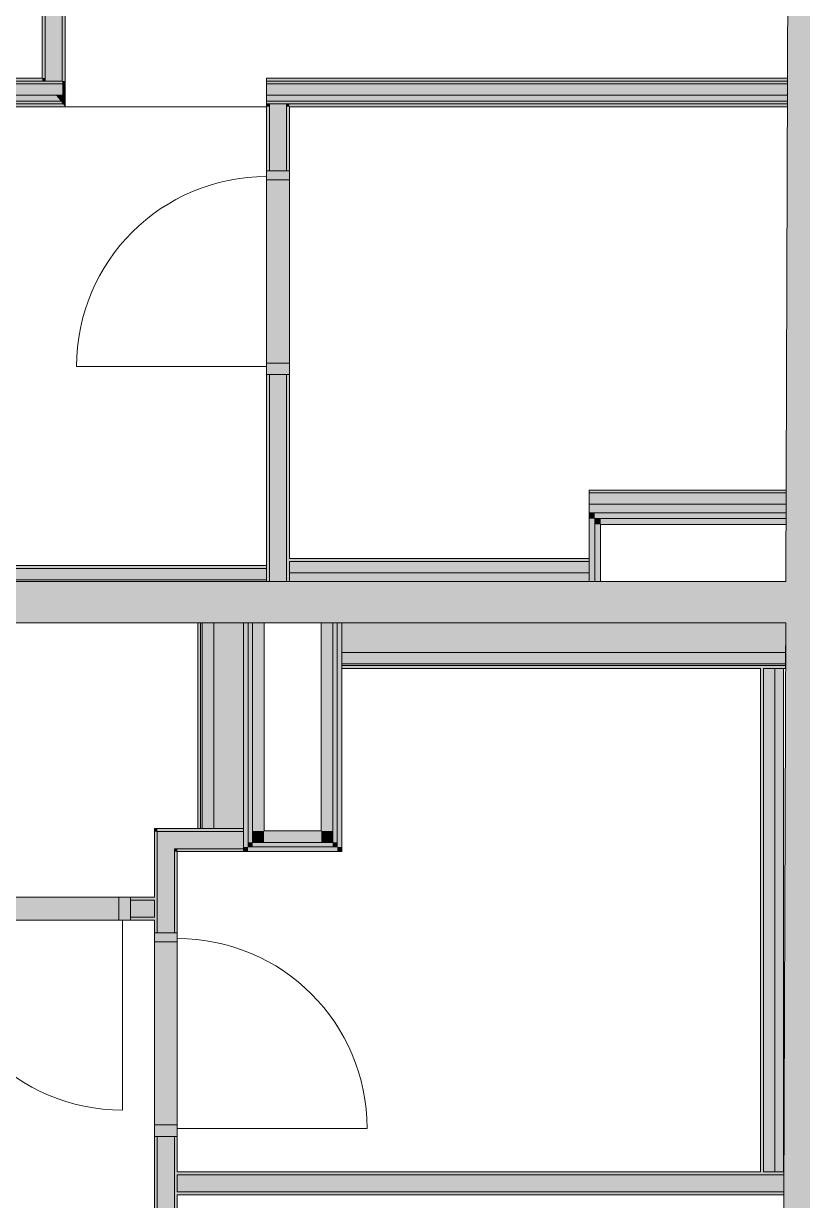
# Model space of a CAD drawing. Header units: metres. Extents: x -4 to 206, y -18 to 45.
# Drawn here: x 183.35 to 186.76, y 31.23 to 36.38 of the extents above; entities that cross this region are included whole.
import ezdxf

# ---------------------------------------------------------------- set-up
doc = ezdxf.new("R2010")
doc.units = ezdxf.units.M
doc.header["$MEASUREMENT"] = 0
for name, color, linetype in [('110 Wand Aussen', 7, 'Continuous'), ('120 Wand Innen tragend', 7, 'Continuous'), ('130 Wand Innen', 7, 'Continuous'), ('170 Schachtwände', 7, 'Continuous'), ('815 Raumbegrenzung', 7, 'Continuous')]:
    doc.layers.add(name, color=color, linetype=linetype)
doc.linetypes.add('Grenze Bundesland', pattern='A,0,[2,415_260415_PP_VA_1_6 3 St1.Shx,S=1.5873e-05,R=0,X=0,Y=0],-0.003,0', length=0.003)

# ---------------------------------------------------------------- blocks, each defined once
blk = doc.blocks.new('Wand_14_3', base_point=(187.0142, 39.9833))
at = {"layer": '110 Wand Aussen', "linetype": 'Continuous', "lineweight": 0, "true_color": 0x000000}
blk.add_hatch(color=18, dxfattribs=at).paths.add_polyline_path([(186.6553, 25.2933), (186.8353, 25.2933), (186.8832, 39.6733), (186.7032, 39.6733)])
at = {"layer": '110 Wand Aussen', "color": 7, "linetype": 'Continuous', "lineweight": 18, "flags": 128}
for points in [[(186.7032, 39.6733), (186.6841, 33.9383)], [(186.6835, 33.7583), (186.6553, 25.2933)]]:
    blk.add_lwpolyline(points, dxfattribs=at)
blk = doc.blocks.new('Wand_43_3', base_point=(183.9242, 31.2583))
at = {"layer": '130 Wand Innen', "linetype": 'Continuous', "lineweight": 0, "true_color": 0x000000}
for points in [[(186.6755, 31.3583), (184.0242, 31.3583), (184.0242, 31.3458), (186.6754, 31.3458)], [(184.0242, 31.2708), (186.6752, 31.2708), (186.6754, 31.3458), (184.0242, 31.3458)], [(184.0242, 31.2583), (186.6751, 31.2583), (186.6752, 31.2708), (184.0242, 31.2708)]]:
    blk.add_hatch(color=18, dxfattribs=at).paths.add_polyline_path(points)
at = {"layer": '130 Wand Innen', "color": 7, "linetype": 'Continuous', "lineweight": 18}
for p, q in [((186.6754, 31.3458), (184.0242, 31.3458)), ((184.0242, 31.2708), (186.6752, 31.2708))]:
    blk.add_line(p, q, dxfattribs=at)
at = {"layer": '130 Wand Innen', "color": 7, "linetype": 'Continuous', "lineweight": 18, "flags": 128}
for points in [[(186.5735, 31.3583), (184.0242, 31.3583)], [(184.0242, 31.3458), (184.0242, 31.2708)], [(186.6755, 31.3583), (186.586, 31.3583)], [(186.6751, 31.2583), (186.6755, 31.3583)], [(184.0242, 31.2583), (186.6751, 31.2583)]]:
    blk.add_lwpolyline(points, dxfattribs=at)
blk = doc.blocks.new('Metall Zargentür Typ3 27[4]_3', base_point=(168.0292, 39.9833))
at = {"layer": '130 Wand Innen', "linetype": 'Continuous', "lineweight": 0, "true_color": 0xffffff}
for points in [[(183.9242, 32.4033), (183.9242, 32.3633), (184.0242, 32.3633), (184.0242, 32.4033)], [(184.0242, 31.5133), (184.0242, 31.5633), (183.9242, 31.5633), (183.9242, 31.5133)]]:
    blk.add_hatch(color=7, dxfattribs=at).paths.add_polyline_path(points)
at = {"layer": '130 Wand Innen', "color": 7, "linetype": 'Continuous', "lineweight": 13}
for p, q in [((183.9242, 32.4033), (183.9242, 31.5133)), ((183.9242, 32.4033), (183.9242, 32.3633)), ((184.0242, 32.4033), (183.9242, 32.4033)), ((183.9242, 32.3633), (184.0242, 32.3633)), ((184.0242, 32.4033), (184.0242, 31.5133)), ((184.0242, 32.3633), (184.0242, 32.4033)), ((184.0242, 31.5633), (183.9242, 31.5633)), ((183.9242, 31.5633), (183.9242, 31.5133)), ((184.0242, 31.5133), (184.0242, 31.5633)), ((184.0242, 31.5483), (184.8542, 31.5483)), ((183.9242, 31.5133), (184.0242, 31.5133))]:
    blk.add_line(p, q, dxfattribs=at)
at = {"layer": '130 Wand Innen', "color": 7, "linetype": 'Continuous', "lineweight": 18}
for p, q in [((183.9242, 32.4033), (183.9367, 32.4033)), ((183.9242, 32.4033), (183.9367, 32.4033)), ((183.9367, 32.4033), (184.0117, 32.4033)), ((183.9367, 32.4033), (184.0117, 32.4033)), ((184.0117, 32.4033), (184.0242, 32.4033)), ((184.0117, 32.4033), (184.0242, 32.4033)), ((183.9242, 31.5133), (183.9367, 31.5133)), ((183.9242, 31.5133), (183.9367, 31.5133)), ((183.9367, 31.5133), (184.0117, 31.5133)), ((183.9367, 31.5133), (184.0117, 31.5133)), ((184.0117, 31.5133), (184.0242, 31.5133)), ((184.0117, 31.5133), (184.0242, 31.5133))]:
    blk.add_line(p, q, dxfattribs=at)
at = {"layer": '130 Wand Innen', "color": 7, "linetype": 'Continuous', "lineweight": 13}
blk.add_arc((184.0242, 31.5483), 0.83, 0, 90, dxfattribs=at)
blk = doc.blocks.new('Wand_44_3', base_point=(183.9242, 32.7583))
at = {"layer": '130 Wand Innen', "linetype": 'Continuous', "lineweight": 0, "true_color": 0x000000}
for points in [[(183.9242, 32.8583), (183.9367, 32.8458), (183.9367, 32.8583)], [(183.9367, 32.8458), (183.9242, 32.8583), (183.9242, 32.8458)], [(183.9242, 32.8458), (183.9242, 32.4033), (183.9367, 32.4033), (183.9367, 32.8458)], [(183.9367, 32.8458), (184.0117, 32.7708), (184.0117, 32.8458)], [(184.0117, 32.7708), (183.9367, 32.8458), (183.9367, 32.7708)], [(184.0117, 32.7708), (183.9367, 32.7708), (183.9367, 32.4033), (184.0117, 32.4033)], [(184.0117, 32.7708), (184.0242, 32.7583), (184.0242, 32.7708)], [(184.0242, 32.7583), (184.0117, 32.7708), (184.0117, 32.7583)], [(184.0242, 32.7583), (184.0117, 32.7583), (184.0117, 32.4033), (184.0242, 32.4033)], [(183.9367, 31.5133), (183.9242, 31.5133), (183.9242, 30.5576), (183.9367, 30.5576)], [(184.0117, 31.5133), (183.9367, 31.5133), (183.9367, 30.5576), (184.0117, 30.5576)], [(184.0242, 31.5133), (184.0117, 31.5133), (184.0117, 30.5576), (184.0242, 30.5576)]]:
    blk.add_hatch(color=18, dxfattribs=at).paths.add_polyline_path(points)
at = {"layer": '130 Wand Innen', "linetype": 'Continuous', "lineweight": 13, "true_color": 0xe8e2dc}
blk.add_hatch(color=254, dxfattribs=at).paths.add_polyline_path([(183.9242, 31.5133), (184.0242, 31.5133), (184.0242, 32.4033), (183.9242, 32.4033)])
at = {"layer": '130 Wand Innen', "color": 7, "linetype": 'Continuous', "lineweight": 18}
for p, q in [((184.0117, 32.8458), (183.9367, 32.8458)), ((183.9367, 32.8458), (183.9367, 32.7708)), ((183.9367, 32.7708), (183.9367, 32.4033)), ((184.0242, 32.7708), (184.0117, 32.7708)), ((184.0117, 32.4033), (184.0117, 32.7708)), ((183.9242, 32.4033), (183.9367, 32.4033)), ((183.9367, 32.4033), (184.0117, 32.4033)), ((184.0117, 32.4033), (184.0242, 32.4033)), ((183.9242, 31.5133), (183.9367, 31.5133)), ((183.9367, 31.5133), (183.9367, 30.5576)), ((183.9367, 31.5133), (184.0117, 31.5133)), ((184.0117, 30.5576), (184.0117, 31.5133)), ((184.0117, 31.5133), (184.0242, 31.5133))]:
    blk.add_line(p, q, dxfattribs=at)
at = {"layer": '130 Wand Innen', "color": 7, "linetype": 'Continuous', "lineweight": 18, "flags": 128}
for points in [[(183.9242, 32.8583), (183.9367, 32.8583)], [(183.9242, 32.8583), (183.9242, 32.5583)], [(184.0242, 32.4033), (184.0242, 32.7583)], [(183.9242, 32.5458), (183.9242, 32.4708)], [(183.9242, 32.4583), (183.9242, 32.4033)], [(183.9242, 31.5133), (183.9242, 30.5576)], [(184.0242, 31.3583), (184.0242, 31.5133)], [(184.0242, 31.2708), (184.0242, 31.3458)], [(184.0242, 30.5576), (184.0242, 31.2583)]]:
    blk.add_lwpolyline(points, dxfattribs=at)
at = {"layer": '130 Wand Innen', "color": 7, "linetype": 'Continuous', "lineweight": 13}
blk.add_blockref('Metall Zargentür Typ3 27[4]_3', (168.0292, 39.9833), dxfattribs=at)
blk = doc.blocks.new('Metall Zargentür Typ3 27[8]_3', base_point=(168.0292, 39.9833))
at = {"layer": '120 Wand Innen tragend', "linetype": 'Continuous', "lineweight": 0, "true_color": 0xffffff}
for points in [[(180.3617, 34.0083), (180.3617, 33.7583), (180.4117, 33.7583), (180.4117, 34.0083)], [(181.3517, 33.7583), (181.3517, 34.0083), (181.3117, 34.0083), (181.3117, 33.7583)]]:
    blk.add_hatch(color=7, dxfattribs=at).paths.add_polyline_path(points)
at = {"layer": '120 Wand Innen tragend', "color": 8, "linetype": 'Continuous', "lineweight": 0}
blk.add_line((180.3967, 34.0083), (180.3967, 34.9383), dxfattribs=at)
at = {"layer": '120 Wand Innen tragend', "color": 7, "linetype": 'Grenze Bundesland', "lineweight": 13, "ltscale": 200}
for p, q in [((181.3517, 34.0083), (180.3617, 34.0083)), ((181.3517, 33.7583), (180.3617, 33.7583))]:
    blk.add_line(p, q, dxfattribs=at)
at = {"layer": '120 Wand Innen tragend', "color": 7, "linetype": 'Continuous', "lineweight": 13}
for p, q in [((180.3617, 34.0083), (180.4117, 34.0083)), ((180.3617, 33.7583), (180.3617, 34.0083)), ((180.3617, 34.0083), (180.3617, 33.9958)), ((180.3617, 34.0083), (180.3617, 33.9958)), ((180.4117, 34.0083), (180.4117, 33.7583)), ((181.3117, 33.7583), (181.3117, 34.0083)), ((181.3117, 34.0083), (181.3517, 34.0083)), ((181.3517, 34.0083), (181.3517, 33.7583)), ((181.3517, 34.0083), (181.3517, 33.9958)), ((181.3517, 34.0083), (181.3517, 33.9958)), ((180.3617, 33.9958), (180.3617, 33.9458)), ((180.3617, 33.9958), (180.3617, 33.9458)), ((181.3517, 33.9958), (181.3517, 33.9458)), ((181.3517, 33.9958), (181.3517, 33.9458)), ((180.3617, 33.9458), (180.3617, 33.9383)), ((180.3617, 33.9458), (180.3617, 33.9383)), ((181.3517, 33.9458), (181.3517, 33.9383)), ((181.3517, 33.9458), (181.3517, 33.9383)), ((180.4117, 33.7583), (180.3617, 33.7583)), ((181.3517, 33.7583), (181.3117, 33.7583))]:
    blk.add_line(p, q, dxfattribs=at)
at = {"layer": '120 Wand Innen tragend', "color": 7, "linetype": 'Continuous', "lineweight": 18}
for p, q in [((180.3617, 33.9383), (180.3617, 33.7583)), ((180.3617, 33.9383), (180.3617, 33.7583)), ((181.3517, 33.9383), (181.3517, 33.7583)), ((181.3517, 33.9383), (181.3517, 33.7583))]:
    blk.add_line(p, q, dxfattribs=at)
at = {"layer": '120 Wand Innen tragend', "color": 8, "linetype": 'Continuous', "lineweight": 0}
blk.add_arc((180.3967, 34.0083), 0.93, 0, 90, dxfattribs=at)
blk = doc.blocks.new('Wand_51_3', base_point=(180.2867, 33.9383))
at = {"layer": '120 Wand Innen tragend', "linetype": 'Continuous', "lineweight": 0, "true_color": 0x000000}
for points in [[(180.2867, 34.0083), (180.2867, 33.9958), (180.3617, 33.9958), (180.3617, 34.0083)], [(181.3517, 33.9958), (184.4142, 33.9958), (184.4142, 34.0083), (181.3517, 34.0083)], [(180.2867, 33.9958), (180.2867, 33.9458), (180.2992, 33.9458), (180.2992, 33.9958)], [(180.2867, 33.9958), (180.2867, 33.9458), (180.3617, 33.9458), (180.3617, 33.9958)], [(184.4142, 33.9958), (181.3517, 33.9958), (181.3517, 33.9458), (184.4142, 33.9458)], [(180.2292, 33.9383), (180.2292, 33.7583), (180.2367, 33.7583), (180.2367, 33.9383)], [(180.2367, 33.9383), (180.2367, 33.7583), (180.2867, 33.7583), (180.2867, 33.9383)], [(180.2867, 33.9383), (180.2867, 33.7583), (180.2992, 33.7583), (180.2992, 33.9383)], [(180.2867, 33.9383), (180.2867, 33.7583), (180.3617, 33.7583), (180.3617, 33.9383)], [(184.4142, 33.9383), (181.3517, 33.9383), (181.3517, 33.7583), (184.4142, 33.7583)]]:
    blk.add_hatch(color=18, dxfattribs=at).paths.add_polyline_path(points)
at = {"layer": '120 Wand Innen tragend', "linetype": 'Continuous', "lineweight": 0, "true_color": 0xffffff}
for points in [[(180.2367, 33.9458), (180.2367, 33.9383), (180.2867, 33.9383), (180.2867, 33.9458)], [(180.2867, 33.9458), (180.2867, 33.9383), (180.2992, 33.9383), (180.2992, 33.9458)], [(180.2867, 33.9458), (180.2867, 33.9383), (180.3617, 33.9383), (180.3617, 33.9458)], [(184.4142, 33.9458), (181.3517, 33.9458), (181.3517, 33.9383), (184.4142, 33.9383)]]:
    blk.add_hatch(color=7, dxfattribs=at).paths.add_polyline_path(points)
at = {"layer": '120 Wand Innen tragend', "color": 7, "linetype": 'Continuous', "lineweight": 13}
for p, q in [((180.3617, 34.0083), (180.3617, 33.9958)), ((181.3517, 34.0083), (181.3517, 33.9958)), ((180.2992, 33.9958), (180.2867, 33.9958)), ((180.3617, 33.9958), (180.2867, 33.9958)), ((180.3617, 33.9958), (180.3617, 33.9458)), ((184.4142, 33.9958), (181.3517, 33.9958)), ((181.3517, 33.9958), (181.3517, 33.9458)), ((180.2867, 33.9458), (180.2367, 33.9458)), ((180.2992, 33.9458), (180.2867, 33.9458)), ((180.3617, 33.9458), (180.2867, 33.9458)), ((180.3617, 33.9458), (180.3617, 33.9383)), ((184.4142, 33.9458), (181.3517, 33.9458)), ((181.3517, 33.9458), (181.3517, 33.9383))]:
    blk.add_line(p, q, dxfattribs=at)
at = {"layer": '120 Wand Innen tragend', "color": 7, "linetype": 'Continuous', "lineweight": 18}
for p, q in [((180.2367, 33.9383), (180.2292, 33.9383)), ((180.2867, 33.9383), (180.2367, 33.9383)), ((180.2992, 33.9383), (180.2867, 33.9383)), ((180.3617, 33.9383), (180.2867, 33.9383)), ((180.3617, 33.9383), (180.3617, 33.7583)), ((184.4142, 33.9383), (181.3517, 33.9383)), ((181.3517, 33.9383), (181.3517, 33.7583)), ((180.2292, 33.7583), (180.2367, 33.7583)), ((180.2367, 33.7583), (180.2867, 33.7583)), ((180.2867, 33.7583), (180.2992, 33.7583))]:
    blk.add_line(p, q, dxfattribs=at)
at = {"layer": '120 Wand Innen tragend', "color": 7, "linetype": 'Continuous', "lineweight": 13, "flags": 128}
for points in [[(180.3617, 34.0083), (180.2867, 34.0083)], [(180.2867, 34.0083), (180.2867, 33.9958)], [(182.0142, 34.0083), (181.3517, 34.0083)], [(182.1267, 34.0083), (182.0267, 34.0083)], [(184.4142, 34.0083), (182.1392, 34.0083)], [(184.4142, 34.0083), (184.4142, 33.9958)], [(180.2867, 33.9958), (180.2867, 33.9458)], [(184.4142, 33.9958), (184.4142, 33.9458)], [(180.2867, 33.9458), (180.2867, 33.9383)], [(184.4142, 33.9458), (184.4142, 33.9383)]]:
    blk.add_lwpolyline(points, dxfattribs=at)
at = {"layer": '120 Wand Innen tragend', "color": 7, "linetype": 'Continuous', "lineweight": 18, "flags": 128}
for points in [[(180.2867, 33.9383), (180.2867, 33.7583)], [(180.2867, 33.7583), (180.3617, 33.7583)], [(181.3517, 33.7583), (181.4142, 33.7583)], [(181.5942, 33.7583), (184.4142, 33.7583)]]:
    blk.add_lwpolyline(points, dxfattribs=at)
at = {"layer": '120 Wand Innen tragend', "color": 7, "linetype": 'Continuous', "lineweight": 13}
blk.add_blockref('Metall Zargentür Typ3 27[8]_3', (168.0292, 39.9833), dxfattribs=at)
blk = doc.blocks.new('Wand_53_3', base_point=(184.4142, 33.9383))
at = {"layer": '120 Wand Innen tragend', "linetype": 'Continuous', "lineweight": 0, "true_color": 0x000000}
blk.add_hatch(color=18, dxfattribs=at).paths.add_polyline_path([(184.4142, 33.7583), (186.6835, 33.7583), (186.6841, 33.9383), (184.4142, 33.9383)])
at = {"layer": '120 Wand Innen tragend', "color": 7, "linetype": 'Continuous', "lineweight": 18, "flags": 128}
for points in [[(186.6841, 33.9383), (184.4142, 33.9383)], [(184.4142, 33.7583), (186.6835, 33.7583)]]:
    blk.add_lwpolyline(points, dxfattribs=at)
blk = doc.blocks.new('Wand_54_3', base_point=(184.5142, 34.0383))
at = {"layer": '130 Wand Innen', "linetype": 'Continuous', "lineweight": 0, "true_color": 0x000000}
for points in [[(185.8242, 34.0383), (184.5142, 34.0383), (184.5142, 34.0258), (185.8242, 34.0258)], [(185.8242, 34.0258), (184.5142, 34.0258), (184.5142, 33.9758), (185.8242, 33.9758)]]:
    blk.add_hatch(color=18, dxfattribs=at).paths.add_polyline_path(points)
at = {"layer": '130 Wand Innen', "linetype": 'Continuous', "lineweight": 0, "true_color": 0xffffff}
blk.add_hatch(color=7, dxfattribs=at).paths.add_polyline_path([(184.5142, 33.9383), (185.8242, 33.9383), (185.8242, 33.9758), (184.5142, 33.9758)])
at = {"layer": '130 Wand Innen', "color": 7, "linetype": 'Continuous', "lineweight": 18}
for p, q in [((185.8242, 34.0258), (184.5142, 34.0258)), ((184.5142, 33.9758), (185.8242, 33.9758))]:
    blk.add_line(p, q, dxfattribs=at)
at = {"layer": '130 Wand Innen', "color": 7, "linetype": 'Continuous', "lineweight": 18, "flags": 128}
for points in [[(185.8242, 34.0383), (184.5142, 34.0383)], [(184.5142, 34.0258), (184.5142, 33.9383)], [(185.8242, 33.9383), (185.8242, 34.0383)], [(184.5142, 33.9383), (185.8242, 33.9383)]]:
    blk.add_lwpolyline(points, dxfattribs=at)
blk = doc.blocks.new('Wand_67_3', base_point=(184.1135, 32.8583))
at = {"layer": '130 Wand Innen', "linetype": 'Continuous', "lineweight": 0, "true_color": 0x000000}
for points in [[(184.1135, 33.7583), (184.1135, 32.8583), (184.126, 32.8583), (184.126, 33.7583)], [(184.1335, 33.7583), (184.1335, 32.8583), (184.1835, 32.8583), (184.1835, 33.7583)]]:
    blk.add_hatch(color=18, dxfattribs=at).paths.add_polyline_path(points)
at = {"layer": '130 Wand Innen', "linetype": 'Continuous', "lineweight": 0, "true_color": 0xffffff}
for points in [[(184.126, 33.7583), (184.126, 32.8583), (184.1335, 32.8583), (184.1335, 33.7583)], [(184.1835, 33.7583), (184.1835, 32.8583), (184.3135, 32.8583), (184.3135, 33.7583)]]:
    blk.add_hatch(color=7, dxfattribs=at).paths.add_polyline_path(points)
at = {"layer": '130 Wand Innen', "color": 7, "linetype": 'Continuous', "lineweight": 18}
for p, q in [((184.126, 33.7583), (184.126, 32.8583)), ((184.1335, 33.7583), (184.1335, 32.8583)), ((184.1835, 33.7583), (184.1835, 32.8583))]:
    blk.add_line(p, q, dxfattribs=at)
at = {"layer": '130 Wand Innen', "color": 7, "linetype": 'Continuous', "lineweight": 18, "flags": 128}
for points in [[(184.3135, 33.7583), (184.1135, 33.7583)], [(184.1135, 33.7583), (184.1135, 32.8583)], [(184.3135, 32.8583), (184.3135, 33.7583)], [(184.1135, 32.8583), (184.3135, 32.8583)]]:
    blk.add_lwpolyline(points, dxfattribs=at)
blk = doc.blocks.new('Wand_68_3', base_point=(183.9242, 32.7583))
at = {"layer": '130 Wand Innen', "linetype": 'Continuous', "lineweight": 0, "true_color": 0x000000}
for points in [[(183.9367, 32.8458), (184.3135, 32.8458), (184.3135, 32.8583), (183.9367, 32.8583)], [(184.0117, 32.7708), (184.3135, 32.7708), (184.3135, 32.8458), (184.0117, 32.8458)], [(184.0242, 32.7583), (184.3135, 32.7583), (184.3135, 32.7708), (184.0242, 32.7708)]]:
    blk.add_hatch(color=18, dxfattribs=at).paths.add_polyline_path(points)
at = {"layer": '130 Wand Innen', "color": 7, "linetype": 'Continuous', "lineweight": 18}
for p, q in [((184.0117, 32.8458), (183.9367, 32.8458)), ((184.3135, 32.8458), (184.0117, 32.8458)), ((184.0242, 32.7708), (184.0117, 32.7708)), ((184.0242, 32.7708), (184.3135, 32.7708))]:
    blk.add_line(p, q, dxfattribs=at)
at = {"layer": '130 Wand Innen', "color": 7, "linetype": 'Continuous', "lineweight": 18, "flags": 128}
for points in [[(184.3135, 32.8583), (183.9367, 32.8583)], [(184.3135, 32.8458), (184.3135, 32.8583)], [(184.3135, 32.7708), (184.3135, 32.8458)], [(184.3135, 32.7583), (184.3135, 32.7708)], [(184.0242, 32.7583), (184.3135, 32.7583)]]:
    blk.add_lwpolyline(points, dxfattribs=at)
blk = doc.blocks.new('Metall Zargentür Typ3 27[17]_3', base_point=(168.0292, 39.9833))
at = {"layer": '130 Wand Innen', "linetype": 'Continuous', "lineweight": 0, "true_color": 0xffffff}
for points in [[(182.9292, 32.5583), (182.9292, 32.4583), (182.9692, 32.4583), (182.9692, 32.5583)], [(183.8192, 32.4583), (183.8192, 32.5583), (183.7692, 32.5583), (183.7692, 32.4583)]]:
    blk.add_hatch(color=7, dxfattribs=at).paths.add_polyline_path(points)
at = {"layer": '130 Wand Innen', "color": 7, "linetype": 'Continuous', "lineweight": 13}
for p, q in [((182.9292, 32.5583), (183.8192, 32.5583)), ((182.9292, 32.5583), (182.9692, 32.5583)), ((182.9292, 32.4583), (182.9292, 32.5583)), ((182.9692, 32.5583), (182.9692, 32.4583)), ((183.7692, 32.4583), (183.7692, 32.5583)), ((183.7692, 32.5583), (183.8192, 32.5583)), ((183.8192, 32.5583), (183.8192, 32.4583)), ((182.9292, 32.4583), (183.8192, 32.4583)), ((182.9692, 32.4583), (182.9292, 32.4583)), ((183.8192, 32.4583), (183.7692, 32.4583)), ((183.7842, 32.4583), (183.7842, 31.6283))]:
    blk.add_line(p, q, dxfattribs=at)
at = {"layer": '130 Wand Innen', "color": 7, "linetype": 'Continuous', "lineweight": 18}
for p, q in [((182.9292, 32.5458), (182.9292, 32.5583)), ((182.9292, 32.5458), (182.9292, 32.5583)), ((182.9292, 32.4708), (182.9292, 32.5458)), ((182.9292, 32.4708), (182.9292, 32.5458)), ((183.8192, 32.5458), (183.8192, 32.5583)), ((183.8192, 32.5458), (183.8192, 32.5583)), ((183.8192, 32.4708), (183.8192, 32.5458)), ((183.8192, 32.4708), (183.8192, 32.5458)), ((182.9292, 32.4583), (182.9292, 32.4708)), ((182.9292, 32.4583), (182.9292, 32.4708)), ((183.8192, 32.4583), (183.8192, 32.4708)), ((183.8192, 32.4583), (183.8192, 32.4708))]:
    blk.add_line(p, q, dxfattribs=at)
at = {"layer": '130 Wand Innen', "color": 7, "linetype": 'Continuous', "lineweight": 13}
blk.add_arc((183.7842, 32.4583), 0.83, 180, 270, dxfattribs=at)
blk = doc.blocks.new('Wand_70_3', base_point=(182.7142, 32.4583))
at = {"layer": '130 Wand Innen', "linetype": 'Continuous', "lineweight": 0, "true_color": 0x000000}
for points in [[(182.7017, 32.4708), (182.9292, 32.4708), (182.9292, 32.5458), (182.7017, 32.5458)], [(182.7142, 32.5583), (182.7142, 32.5458), (182.9292, 32.5458), (182.9292, 32.5583)], [(183.8192, 32.5583), (183.8192, 32.5458), (183.9242, 32.5458), (183.9242, 32.5583)], [(183.8192, 32.4708), (183.9242, 32.4708), (183.9242, 32.5458), (183.8192, 32.5458)], [(182.6017, 32.4708), (182.6017, 32.4683), (182.6048, 32.4708)], [(182.6017, 32.4683), (182.6017, 32.4583), (182.9292, 32.4583), (182.9292, 32.4708), (182.6048, 32.4708)], [(183.9242, 32.4708), (183.8192, 32.4708), (183.8192, 32.4583), (183.9242, 32.4583)]]:
    blk.add_hatch(color=18, dxfattribs=at).paths.add_polyline_path(points)
at = {"layer": '130 Wand Innen', "linetype": 'Continuous', "lineweight": 13, "true_color": 0xe8e2dc}
blk.add_hatch(color=254, dxfattribs=at).paths.add_polyline_path([(183.8192, 32.4583), (183.8192, 32.5583), (182.9292, 32.5583), (182.9292, 32.4583)])
at = {"layer": '130 Wand Innen', "color": 7, "linetype": 'Continuous', "lineweight": 18}
for p, q in [((182.7017, 32.5458), (182.7142, 32.5458)), ((182.9292, 32.5458), (182.7142, 32.5458)), ((182.9292, 32.5458), (182.9292, 32.5583)), ((182.9292, 32.4708), (182.9292, 32.5458)), ((183.8192, 32.5458), (183.8192, 32.5583)), ((183.9242, 32.5458), (183.8192, 32.5458)), ((183.8192, 32.4708), (183.8192, 32.5458)), ((182.6048, 32.4708), (182.6017, 32.4708)), ((182.6048, 32.4708), (182.7017, 32.4708)), ((182.7017, 32.4708), (182.9292, 32.4708)), ((182.9292, 32.4583), (182.9292, 32.4708)), ((183.8192, 32.4708), (183.9242, 32.4708)), ((183.8192, 32.4583), (183.8192, 32.4708))]:
    blk.add_line(p, q, dxfattribs=at)
at = {"layer": '130 Wand Innen', "color": 7, "linetype": 'Continuous', "lineweight": 18, "flags": 128}
for points in [[(182.9292, 32.5583), (182.7142, 32.5583)], [(183.9242, 32.5583), (183.8192, 32.5583)], [(183.9242, 32.4708), (183.9242, 32.5458)], [(182.6017, 32.4583), (182.9292, 32.4583)], [(183.8192, 32.4583), (183.9242, 32.4583)]]:
    blk.add_lwpolyline(points, dxfattribs=at)
at = {"layer": '130 Wand Innen', "color": 7, "linetype": 'Continuous', "lineweight": 13}
blk.add_blockref('Metall Zargentür Typ3 27[17]_3', (168.0292, 39.9833), dxfattribs=at)
blk = doc.blocks.new('Wand_71_3', base_point=(186.5735, 33.5583))
at = {"layer": '130 Wand Innen', "linetype": 'Continuous', "lineweight": 0, "true_color": 0x000000}
for points in [[(186.5735, 33.5583), (186.5735, 31.3583), (186.586, 31.3583), (186.586, 33.5583)], [(186.586, 33.5583), (186.586, 31.3583), (186.636, 31.3583), (186.636, 33.5583)]]:
    blk.add_hatch(color=18, dxfattribs=at).paths.add_polyline_path(points)
at = {"layer": '130 Wand Innen', "linetype": 'Continuous', "lineweight": 0, "true_color": 0xffffff}
blk.add_hatch(color=7, dxfattribs=at).paths.add_polyline_path([(186.6735, 31.3583), (186.6735, 33.5583), (186.636, 33.5583), (186.636, 31.3583)])
at = {"layer": '130 Wand Innen', "color": 7, "linetype": 'Continuous', "lineweight": 18}
for p, q in [((186.586, 33.5583), (186.586, 31.3583)), ((186.636, 31.3583), (186.636, 33.5583))]:
    blk.add_line(p, q, dxfattribs=at)
at = {"layer": '130 Wand Innen', "color": 7, "linetype": 'Continuous', "lineweight": 18, "flags": 128}
for points in [[(186.5735, 33.5583), (186.5735, 31.3583)], [(186.6735, 33.5583), (186.586, 33.5583)], [(186.6735, 31.3583), (186.6735, 33.5583)], [(186.586, 31.3583), (186.6735, 31.3583)]]:
    blk.add_lwpolyline(points, dxfattribs=at)
blk = doc.blocks.new('Metall Zargentür Typ3 27[18]_3', base_point=(168.0292, 39.9833))
at = {"layer": '130 Wand Innen', "linetype": 'Continuous', "lineweight": 0, "true_color": 0xffffff}
for points in [[(184.5142, 35.7333), (184.4142, 35.7333), (184.4142, 35.6933), (184.5142, 35.6933)], [(184.4142, 34.8433), (184.5142, 34.8433), (184.5142, 34.8933), (184.4142, 34.8933)]]:
    blk.add_hatch(color=7, dxfattribs=at).paths.add_polyline_path(points)
at = {"layer": '130 Wand Innen', "color": 7, "linetype": 'Continuous', "lineweight": 13}
for p, q in [((184.4142, 35.7333), (184.4142, 34.8433)), ((184.4142, 35.6933), (184.4142, 35.7333)), ((184.4142, 35.7333), (184.5142, 35.7333)), ((184.5142, 35.7333), (184.5142, 34.8433)), ((184.5142, 35.7333), (184.5142, 35.6933)), ((184.5142, 35.6933), (184.4142, 35.6933)), ((184.4142, 34.8433), (184.4142, 34.8933)), ((184.4142, 34.8933), (184.5142, 34.8933)), ((184.5142, 34.8933), (184.5142, 34.8433)), ((184.5142, 34.8433), (184.4142, 34.8433))]:
    blk.add_line(p, q, dxfattribs=at)
at = {"layer": '130 Wand Innen', "color": 7, "linetype": 'Continuous', "lineweight": 18}
for p, q in [((184.4267, 35.7333), (184.4142, 35.7333)), ((184.4267, 35.7333), (184.4142, 35.7333)), ((184.5017, 35.7333), (184.4267, 35.7333)), ((184.5017, 35.7333), (184.4267, 35.7333)), ((184.5142, 35.7333), (184.5017, 35.7333)), ((184.5142, 35.7333), (184.5017, 35.7333)), ((184.4267, 34.8433), (184.4142, 34.8433)), ((184.4267, 34.8433), (184.4142, 34.8433)), ((184.5017, 34.8433), (184.4267, 34.8433)), ((184.5017, 34.8433), (184.4267, 34.8433)), ((184.5142, 34.8433), (184.5017, 34.8433)), ((184.5142, 34.8433), (184.5017, 34.8433))]:
    blk.add_line(p, q, dxfattribs=at)
at = {"layer": '130 Wand Innen', "color": 8, "linetype": 'Continuous', "lineweight": 0}
blk.add_line((184.4142, 34.8783), (183.5842, 34.8783), dxfattribs=at)
blk.add_arc((184.4142, 34.8783), 0.83, 90, 180, dxfattribs=at)
blk = doc.blocks.new('Wand_73_3', base_point=(184.5142, 36.1383))
at = {"layer": '130 Wand Innen', "linetype": 'Continuous', "lineweight": 0, "true_color": 0x000000}
for points in [[(184.4142, 36.0133), (184.4267, 36.0133), (184.4267, 36.0258), (184.4142, 36.0258)], [(184.4142, 36.0133), (184.4142, 35.7333), (184.4267, 35.7333), (184.4267, 36.0133)], [(184.4267, 36.0133), (184.5017, 36.0133), (184.5017, 36.0258), (184.4267, 36.0258)], [(184.4267, 36.0133), (184.4267, 35.7333), (184.5017, 35.7333), (184.5017, 36.0133)], [(184.5017, 36.0133), (184.5142, 36.0133), (184.5142, 36.0258), (184.5017, 36.0258)], [(184.5017, 36.0133), (184.5017, 35.7333), (184.5142, 35.7333), (184.5142, 36.0133)], [(184.4142, 33.9383), (184.4267, 33.9383), (184.4267, 34.8433), (184.4142, 34.8433)], [(184.5017, 34.8433), (184.4267, 34.8433), (184.4267, 33.9383), (184.5017, 33.9383)], [(184.5017, 34.8433), (184.5017, 33.9383), (184.5142, 33.9383), (184.5142, 34.8433)]]:
    blk.add_hatch(color=18, dxfattribs=at).paths.add_polyline_path(points)
at = {"layer": '130 Wand Innen', "linetype": 'Continuous', "lineweight": 13, "true_color": 0xf9f8f6}
blk.add_hatch(color=7, dxfattribs=at).paths.add_polyline_path([(184.5142, 34.8433), (184.5142, 35.7333), (184.4142, 35.7333), (184.4142, 34.8433)])
at = {"layer": '130 Wand Innen', "color": 7, "linetype": 'Continuous', "lineweight": 18}
for p, q in [((184.4267, 36.0258), (184.4142, 36.0258)), ((184.5017, 36.0258), (184.4267, 36.0258)), ((184.4267, 36.0133), (184.4267, 36.0258)), ((184.4267, 36.0133), (184.4267, 35.7333)), ((184.5017, 36.0133), (184.5017, 36.0258)), ((184.5017, 35.7333), (184.5017, 36.0133)), ((184.4267, 35.7333), (184.4142, 35.7333)), ((184.5017, 35.7333), (184.4267, 35.7333)), ((184.5142, 35.7333), (184.5017, 35.7333)), ((184.4267, 34.8433), (184.4142, 34.8433)), ((184.4267, 34.8433), (184.4267, 33.9383)), ((184.5017, 34.8433), (184.4267, 34.8433)), ((184.5017, 33.9383), (184.5017, 34.8433)), ((184.5142, 34.8433), (184.5017, 34.8433))]:
    blk.add_line(p, q, dxfattribs=at)
at = {"layer": '130 Wand Innen', "color": 7, "linetype": 'Continuous', "lineweight": 18, "flags": 128}
for points in [[(184.4142, 36.0133), (184.4142, 35.7333)], [(184.5142, 35.7333), (184.5142, 36.0133)], [(184.4142, 34.8433), (184.4142, 33.9383)], [(184.5142, 34.0383), (184.5142, 34.8433)], [(184.5142, 33.9383), (184.5142, 34.0258)], [(184.4267, 33.9383), (184.4142, 33.9383)], [(184.5017, 33.9383), (184.4267, 33.9383)], [(184.5142, 33.9383), (184.5017, 33.9383)]]:
    blk.add_lwpolyline(points, dxfattribs=at)
at = {"layer": '130 Wand Innen', "color": 7, "linetype": 'Continuous', "lineweight": 13}
blk.add_blockref('Metall Zargentür Typ3 27[18]_3', (168.0292, 39.9833), dxfattribs=at)
blk = doc.blocks.new('Metall Zargentür Typ3 27[19]_3', base_point=(168.0292, 39.9833))
at = {"layer": '130 Wand Innen', "linetype": 'Continuous', "lineweight": 0, "true_color": 0xffffff}
for points in [[(183.5342, 39.2033), (183.4342, 39.2033), (183.4342, 39.1533), (183.5342, 39.1533)], [(183.4342, 38.3133), (183.5342, 38.3133), (183.5342, 38.3533), (183.4342, 38.3533)]]:
    blk.add_hatch(color=7, dxfattribs=at).paths.add_polyline_path(points)
at = {"layer": '130 Wand Innen', "color": 7, "linetype": 'Continuous', "lineweight": 13}
for p, q in [((183.4342, 38.3133), (183.4342, 39.2033)), ((183.4342, 39.1533), (183.4342, 39.2033)), ((183.4342, 39.2033), (183.5342, 39.2033)), ((183.5342, 38.3133), (183.5342, 39.2033)), ((183.5342, 39.2033), (183.5342, 39.1533)), ((183.5342, 39.1533), (183.4342, 39.1533)), ((183.5342, 39.1683), (184.3642, 39.1683)), ((183.4342, 38.3133), (183.4342, 38.3533)), ((183.4342, 38.3533), (183.5342, 38.3533)), ((183.5342, 38.3533), (183.5342, 38.3133)), ((183.5342, 38.3133), (183.4342, 38.3133))]:
    blk.add_line(p, q, dxfattribs=at)
at = {"layer": '130 Wand Innen', "color": 7, "linetype": 'Continuous', "lineweight": 18}
for p, q in [((183.4467, 39.2033), (183.4342, 39.2033)), ((183.4467, 39.2033), (183.4342, 39.2033)), ((183.5217, 39.2033), (183.4467, 39.2033)), ((183.5217, 39.2033), (183.4467, 39.2033)), ((183.5342, 39.2033), (183.5217, 39.2033)), ((183.5342, 39.2033), (183.5217, 39.2033)), ((183.4467, 38.3133), (183.4342, 38.3133)), ((183.4467, 38.3133), (183.4342, 38.3133)), ((183.5217, 38.3133), (183.4467, 38.3133)), ((183.5217, 38.3133), (183.4467, 38.3133)), ((183.5342, 38.3133), (183.5217, 38.3133)), ((183.5342, 38.3133), (183.5217, 38.3133))]:
    blk.add_line(p, q, dxfattribs=at)
at = {"layer": '130 Wand Innen', "color": 7, "linetype": 'Continuous', "lineweight": 13}
blk.add_arc((183.5342, 39.1683), 0.83, 270, 0, dxfattribs=at)
blk = doc.blocks.new('Wand_74_3', base_point=(183.5342, 39.2733))
at = {"layer": '130 Wand Innen', "linetype": 'Continuous', "lineweight": 0, "true_color": 0x000000}
for points in [[(183.4467, 39.2733), (183.4342, 39.2733), (183.4342, 39.2033), (183.4467, 39.2033)], [(183.4467, 39.2733), (183.4467, 39.2033), (183.5217, 39.2033), (183.5217, 39.2733)], [(183.5217, 39.2733), (183.5217, 39.2033), (183.5342, 39.2033), (183.5342, 39.2733)], [(183.4342, 36.1383), (183.4467, 36.1383), (183.4467, 38.3133), (183.4342, 38.3133)], [(183.5217, 38.3133), (183.4467, 38.3133), (183.4467, 36.1258), (183.5217, 36.1258)], [(183.5342, 38.3133), (183.5217, 38.3133), (183.5217, 36.1258), (183.5342, 36.1258)], [(183.4442, 36.1258), (183.4342, 36.1383), (183.4342, 36.1258)], [(183.4342, 36.1383), (183.4442, 36.1258), (183.4467, 36.1258), (183.4467, 36.1383)], [(183.5217, 36.1258), (183.5217, 36.1133), (183.5342, 36.1133), (183.5342, 36.1258)]]:
    blk.add_hatch(color=18, dxfattribs=at).paths.add_polyline_path(points)
at = {"layer": '130 Wand Innen', "linetype": 'Continuous', "lineweight": 13, "true_color": 0xf9f8f6}
blk.add_hatch(color=7, dxfattribs=at).paths.add_polyline_path([(183.5342, 39.2033), (183.4342, 39.2033), (183.4342, 38.3133), (183.5342, 38.3133)])
at = {"layer": '130 Wand Innen', "color": 7, "linetype": 'Continuous', "lineweight": 18}
for p, q in [((183.4467, 39.2733), (183.4467, 39.2033)), ((183.5217, 39.2033), (183.5217, 39.2733)), ((183.4467, 39.2033), (183.4342, 39.2033)), ((183.5217, 39.2033), (183.4467, 39.2033)), ((183.5342, 39.2033), (183.5217, 39.2033)), ((183.4467, 38.3133), (183.4342, 38.3133)), ((183.4467, 38.3133), (183.4467, 36.1258)), ((183.5217, 38.3133), (183.4467, 38.3133)), ((183.5217, 36.1258), (183.5217, 38.3133)), ((183.5342, 38.3133), (183.5217, 38.3133)), ((183.4467, 36.1258), (183.4442, 36.1258)), ((183.5217, 36.1258), (183.4467, 36.1258)), ((183.5217, 36.1133), (183.5342, 36.1133))]:
    blk.add_line(p, q, dxfattribs=at)
at = {"layer": '130 Wand Innen', "color": 7, "linetype": 'Continuous', "lineweight": 18, "flags": 128}
for points in [[(183.4342, 39.2733), (183.4342, 39.2033)], [(183.4467, 39.2733), (183.4342, 39.2733)], [(183.5217, 39.2733), (183.4467, 39.2733)], [(183.5342, 39.2733), (183.5217, 39.2733)], [(183.5342, 39.2033), (183.5342, 39.2733)], [(183.4342, 38.3133), (183.4342, 36.1383)], [(183.5342, 36.1133), (183.5342, 38.3133)]]:
    blk.add_lwpolyline(points, dxfattribs=at)
at = {"layer": '130 Wand Innen', "color": 7, "linetype": 'Continuous', "lineweight": 13}
blk.add_blockref('Metall Zargentür Typ3 27[19]_3', (168.0292, 39.9833), dxfattribs=at)
blk = doc.blocks.new('Wand_86_3', base_point=(185.8242, 34.3383))
at = {"layer": '130 Wand Innen', "linetype": 'Continuous', "lineweight": 0, "true_color": 0x000000}
for points in [[(186.6854, 34.3383), (185.8242, 34.3383), (185.8242, 34.3258), (186.6854, 34.3258)], [(186.6854, 34.3258), (185.8242, 34.3258), (185.8242, 34.2758), (186.6852, 34.2758)]]:
    blk.add_hatch(color=18, dxfattribs=at).paths.add_polyline_path(points)
at = {"layer": '130 Wand Innen', "linetype": 'Continuous', "lineweight": 0, "true_color": 0xffffff}
blk.add_hatch(color=7, dxfattribs=at).paths.add_polyline_path([(185.8242, 34.2383), (186.6851, 34.2383), (186.6852, 34.2758), (185.8242, 34.2758)])
at = {"layer": '130 Wand Innen', "color": 7, "linetype": 'Continuous', "lineweight": 18}
for p, q in [((186.6854, 34.3258), (185.8242, 34.3258)), ((185.8242, 34.2758), (186.6852, 34.2758))]:
    blk.add_line(p, q, dxfattribs=at)
at = {"layer": '130 Wand Innen', "color": 7, "linetype": 'Continuous', "lineweight": 18, "flags": 128}
for points in [[(186.6854, 34.3383), (185.8242, 34.3383)], [(185.8242, 34.3383), (185.8242, 34.2383)], [(186.6851, 34.2383), (186.6854, 34.3383)], [(185.8242, 34.2383), (186.6851, 34.2383)]]:
    blk.add_lwpolyline(points, dxfattribs=at)
blk = doc.blocks.new('Wand_87_3', base_point=(186.9951, 34.2383))
at = {"layer": '170 Schachtwände', "linetype": 'Continuous', "lineweight": 0, "true_color": 0x000000}
for points in [[(185.8242, 34.2133), (185.8492, 34.2133), (185.8242, 34.2383)], [(185.8492, 34.2383), (185.8242, 34.2383), (185.8492, 34.2133)], [(185.8492, 34.2133), (186.685, 34.2133), (186.6851, 34.2383), (185.8492, 34.2383)], [(185.8742, 34.1883), (185.8492, 34.2133), (185.8492, 34.1883)], [(185.8742, 34.2133), (185.8492, 34.2133), (185.8742, 34.1883)], [(185.8742, 34.1883), (186.6849, 34.1883), (186.685, 34.2133), (185.8742, 34.2133)]]:
    blk.add_hatch(color=18, dxfattribs=at).paths.add_polyline_path(points)
at = {"layer": '170 Schachtwände', "color": 7, "linetype": 'Continuous', "lineweight": 18}
for p, q in [((185.8742, 34.2133), (185.8492, 34.2133)), ((186.685, 34.2133), (185.8742, 34.2133))]:
    blk.add_line(p, q, dxfattribs=at)
at = {"layer": '170 Schachtwände', "color": 7, "linetype": 'Continuous', "lineweight": 18, "flags": 128}
for points in [[(185.8242, 34.2383), (185.8242, 34.2133)], [(186.6851, 34.2383), (185.8242, 34.2383)], [(186.685, 34.2133), (186.6849, 34.1883)], [(186.6851, 34.2383), (186.685, 34.2133)], [(185.8742, 34.1883), (186.6849, 34.1883)]]:
    blk.add_lwpolyline(points, dxfattribs=at)
blk = doc.blocks.new('Wand_88_3', base_point=(185.8242, 33.9383))
at = {"layer": '170 Schachtwände', "linetype": 'Continuous', "lineweight": 0, "true_color": 0x000000}
for points in [[(185.8242, 33.9383), (185.8492, 33.9383), (185.8492, 34.2133), (185.8242, 34.2133)], [(185.8492, 34.1883), (185.8492, 33.9383), (185.8742, 33.9383), (185.8742, 34.1883)]]:
    blk.add_hatch(color=18, dxfattribs=at).paths.add_polyline_path(points)
at = {"layer": '170 Schachtwände', "color": 7, "linetype": 'Continuous', "lineweight": 18}
for p, q in [((185.8492, 34.2133), (185.8492, 34.1883)), ((185.8492, 34.1883), (185.8492, 33.9383))]:
    blk.add_line(p, q, dxfattribs=at)
at = {"layer": '170 Schachtwände', "color": 7, "linetype": 'Continuous', "lineweight": 18, "flags": 128}
for points in [[(185.8242, 34.2133), (185.8242, 33.9383)], [(185.8742, 33.9383), (185.8742, 34.1883)], [(185.8242, 33.9383), (185.8492, 33.9383)], [(185.8492, 33.9383), (185.8742, 33.9383)]]:
    blk.add_lwpolyline(points, dxfattribs=at)
blk = doc.blocks.new('Wand_89_3', base_point=(184.7435, 32.7583))
at = {"layer": '170 Schachtwände', "linetype": 'Continuous', "lineweight": 0, "true_color": 0x000000}
for points in [[(184.7035, 32.8483), (184.7035, 33.7583), (184.6535, 33.7583), (184.6535, 32.8483)], [(184.7235, 32.7983), (184.7235, 33.7583), (184.7035, 33.7583), (184.7035, 32.7983)], [(184.7435, 32.7783), (184.7435, 33.7583), (184.7235, 33.7583), (184.7235, 32.7783)], [(184.6535, 32.7983), (184.7035, 32.7983), (184.6535, 32.8483)], [(184.6535, 32.8483), (184.7035, 32.7983), (184.7035, 32.8483)], [(184.7035, 32.7783), (184.7235, 32.7783), (184.7035, 32.7983)], [(184.7035, 32.7983), (184.7235, 32.7783), (184.7235, 32.7983)], [(184.7235, 32.7583), (184.7435, 32.7583), (184.7235, 32.7783)], [(184.7235, 32.7783), (184.7435, 32.7583), (184.7435, 32.7783)]]:
    blk.add_hatch(color=18, dxfattribs=at).paths.add_polyline_path(points)
at = {"layer": '170 Schachtwände', "color": 7, "linetype": 'Continuous', "lineweight": 18}
for p, q in [((184.7035, 32.8483), (184.7035, 33.7583)), ((184.7235, 32.7983), (184.7235, 33.7583)), ((184.7035, 32.7983), (184.7035, 32.8483)), ((184.6535, 32.7983), (184.7035, 32.7983)), ((184.7235, 32.7783), (184.7235, 32.7983))]:
    blk.add_line(p, q, dxfattribs=at)
at = {"layer": '170 Schachtwände', "color": 7, "linetype": 'Continuous', "lineweight": 18, "flags": 128}
for points in [[(184.7035, 33.7583), (184.6535, 33.7583)], [(184.6535, 33.7583), (184.6535, 32.8483)], [(184.7235, 33.7583), (184.7035, 33.7583)], [(184.7435, 33.7583), (184.7235, 33.7583)], [(184.7435, 32.7583), (184.7435, 33.7583)], [(184.7435, 32.7583), (184.7235, 32.7583)]]:
    blk.add_lwpolyline(points, dxfattribs=at)
blk = doc.blocks.new('Wand_90_3', base_point=(184.3135, 32.7583))
at = {"layer": '170 Schachtwände', "linetype": 'Continuous', "lineweight": 0, "true_color": 0x000000}
for points in [[(184.3335, 32.7783), (184.3335, 33.7583), (184.3135, 33.7583), (184.3135, 32.7783)], [(184.3535, 32.7983), (184.3535, 33.7583), (184.3335, 33.7583), (184.3335, 32.7983)], [(184.4035, 32.8483), (184.4035, 33.7583), (184.3535, 33.7583), (184.3535, 32.8483)], [(184.4035, 32.8483), (184.3535, 32.7983), (184.4035, 32.7983)], [(184.3535, 32.8483), (184.3535, 32.7983), (184.4035, 32.8483)], [(184.3335, 32.7783), (184.3135, 32.7583), (184.3335, 32.7583)], [(184.3135, 32.7783), (184.3135, 32.7583), (184.3335, 32.7783)], [(184.3535, 32.7983), (184.3335, 32.7783), (184.3535, 32.7783)], [(184.3335, 32.7983), (184.3335, 32.7783), (184.3535, 32.7983)]]:
    blk.add_hatch(color=18, dxfattribs=at).paths.add_polyline_path(points)
at = {"layer": '170 Schachtwände', "color": 7, "linetype": 'Continuous', "lineweight": 18}
for p, q in [((184.3335, 33.7583), (184.3335, 32.7983)), ((184.3535, 33.7583), (184.3535, 32.8483)), ((184.3535, 32.8483), (184.3535, 32.7983)), ((184.3335, 32.7983), (184.3335, 32.7783)), ((184.3535, 32.7983), (184.4035, 32.7983))]:
    blk.add_line(p, q, dxfattribs=at)
at = {"layer": '170 Schachtwände', "color": 7, "linetype": 'Continuous', "lineweight": 18, "flags": 128}
for points in [[(184.3135, 33.7583), (184.3335, 33.7583)], [(184.3135, 33.7583), (184.3135, 32.7583)], [(184.3335, 33.7583), (184.3535, 33.7583)], [(184.3535, 33.7583), (184.4035, 33.7583)], [(184.4035, 32.8483), (184.4035, 33.7583)], [(184.3135, 32.7583), (184.3335, 32.7583)]]:
    blk.add_lwpolyline(points, dxfattribs=at)
blk = doc.blocks.new('Wand_91_3', base_point=(184.7435, 32.7583))
at = {"layer": '170 Schachtwände', "linetype": 'Continuous', "lineweight": 0, "true_color": 0x000000}
for points in [[(184.6535, 32.8483), (184.4035, 32.8483), (184.4035, 32.7983), (184.6535, 32.7983)], [(184.7235, 32.7783), (184.3335, 32.7783), (184.3335, 32.7583), (184.7235, 32.7583)], [(184.7035, 32.7983), (184.3535, 32.7983), (184.3535, 32.7783), (184.7035, 32.7783)]]:
    blk.add_hatch(color=18, dxfattribs=at).paths.add_polyline_path(points)
at = {"layer": '170 Schachtwände', "color": 7, "linetype": 'Continuous', "lineweight": 18}
for p, q in [((184.3335, 32.7783), (184.3535, 32.7783)), ((184.3535, 32.7983), (184.4035, 32.7983)), ((184.3535, 32.7783), (184.7035, 32.7783)), ((184.4035, 32.7983), (184.6535, 32.7983)), ((184.6535, 32.7983), (184.7035, 32.7983)), ((184.7035, 32.7783), (184.7235, 32.7783))]:
    blk.add_line(p, q, dxfattribs=at)
at = {"layer": '170 Schachtwände', "color": 7, "linetype": 'Continuous', "lineweight": 18, "flags": 128}
for points in [[(184.6535, 32.8483), (184.4035, 32.8483)], [(184.3335, 32.7583), (184.7235, 32.7583)]]:
    blk.add_lwpolyline(points, dxfattribs=at)
blk = doc.blocks.new('Wand_158_3', base_point=(184.7435, 33.5583))
at = {"layer": '130 Wand Innen', "linetype": 'Continuous', "lineweight": 0, "true_color": 0xffffff}
for points in [[(184.7435, 33.6283), (186.683, 33.6283), (186.6835, 33.7583), (184.7435, 33.7583)], [(184.7435, 33.5708), (186.6828, 33.5708), (186.6829, 33.5783), (184.7435, 33.5783)]]:
    blk.add_hatch(color=7, dxfattribs=at).paths.add_polyline_path(points)
at = {"layer": '130 Wand Innen', "linetype": 'Continuous', "lineweight": 0, "true_color": 0x000000}
for points in [[(184.7435, 33.5783), (186.6829, 33.5783), (186.683, 33.6283), (184.7435, 33.6283)], [(184.7435, 33.5583), (186.6828, 33.5583), (186.6828, 33.5708), (184.7435, 33.5708)]]:
    blk.add_hatch(color=18, dxfattribs=at).paths.add_polyline_path(points)
at = {"layer": '130 Wand Innen', "color": 7, "linetype": 'Continuous', "lineweight": 18}
for p, q in [((184.7435, 33.6283), (186.683, 33.6283)), ((184.7435, 33.5783), (186.6829, 33.5783)), ((184.7435, 33.5708), (186.6828, 33.5708))]:
    blk.add_line(p, q, dxfattribs=at)
at = {"layer": '130 Wand Innen', "color": 7, "linetype": 'Continuous', "lineweight": 18, "flags": 128}
for points in [[(186.6835, 33.7583), (184.7435, 33.7583)], [(184.7435, 33.7583), (184.7435, 33.5583)], [(186.6828, 33.5583), (186.6835, 33.7583)], [(184.7435, 33.5583), (186.5735, 33.5583)], [(186.586, 33.5583), (186.6828, 33.5583)]]:
    blk.add_lwpolyline(points, dxfattribs=at)
blk = doc.blocks.new('Wand_201_3', base_point=(181.2142, 36.1383))
at = {"layer": '130 Wand Innen', "linetype": 'Continuous', "lineweight": 0, "true_color": 0x000000}
for points in [[(183.4342, 36.1383), (181.2142, 36.1383), (181.2142, 36.1258), (183.4342, 36.1258)], [(183.4442, 36.1258), (181.2142, 36.1258), (181.2142, 36.1133), (183.4542, 36.1133)], [(183.4542, 36.1133), (181.2142, 36.1133), (181.2142, 36.0633), (183.4942, 36.0633)], [(183.4442, 36.1258), (183.4467, 36.1227), (183.4467, 36.1258)], [(183.4467, 36.1258), (183.4467, 36.1227), (183.4542, 36.1133), (183.5217, 36.1133), (183.5217, 36.1258)], [(183.4542, 36.1133), (183.4942, 36.0633), (183.5217, 36.0633), (183.5217, 36.1133)], [(183.5217, 36.1133), (183.5217, 36.0633), (183.5342, 36.0633), (183.5342, 36.1133)], [(181.2142, 36.0258), (183.5242, 36.0258), (183.5142, 36.0383), (181.2142, 36.0383)], [(182.0142, 36.0258), (181.2142, 36.0258), (181.2142, 36.0133), (182.0142, 36.0133)], [(182.1392, 36.0133), (183.5342, 36.0133), (183.5242, 36.0258), (182.1392, 36.0258)], [(183.5142, 36.0383), (183.5217, 36.029), (183.5217, 36.0383)], [(183.5217, 36.0383), (183.5217, 36.029), (183.5242, 36.0258), (183.5342, 36.0258), (183.5342, 36.0383)], [(183.5342, 36.0258), (183.5242, 36.0258), (183.5342, 36.0133)]]:
    blk.add_hatch(color=18, dxfattribs=at).paths.add_polyline_path(points)
at = {"layer": '130 Wand Innen', "linetype": 'Continuous', "lineweight": 0, "true_color": 0xffffff}
for points in [[(181.2142, 36.0383), (183.5142, 36.0383), (183.4942, 36.0633), (181.2142, 36.0633)], [(183.4942, 36.0633), (183.5142, 36.0383), (183.5217, 36.0383), (183.5217, 36.0633)], [(183.5217, 36.0633), (183.5217, 36.0383), (183.5342, 36.0383), (183.5342, 36.0633)]]:
    blk.add_hatch(color=7, dxfattribs=at).paths.add_polyline_path(points)
at = {"layer": '130 Wand Innen', "color": 7, "linetype": 'Continuous', "lineweight": 18}
for p, q in [((183.4442, 36.1258), (181.2142, 36.1258)), ((183.4542, 36.1133), (181.2142, 36.1133)), ((183.4467, 36.1258), (183.4442, 36.1258)), ((183.5217, 36.1258), (183.4467, 36.1258)), ((183.5217, 36.1133), (183.4542, 36.1133)), ((183.5217, 36.1133), (183.5342, 36.1133)), ((181.2142, 36.0633), (183.4942, 36.0633)), ((183.5217, 36.0633), (183.4942, 36.0633)), ((183.5217, 36.0633), (183.5342, 36.0633)), ((181.2142, 36.0383), (183.5142, 36.0383)), ((181.2142, 36.0258), (182.0142, 36.0258)), ((182.0267, 36.0258), (182.0142, 36.0258)), ((182.1267, 36.0258), (182.0267, 36.0258)), ((182.1267, 36.0258), (183.5242, 36.0258)), ((183.5217, 36.0383), (183.5142, 36.0383)), ((183.5217, 36.0383), (183.5342, 36.0383)), ((183.5242, 36.0258), (183.5342, 36.0258))]:
    blk.add_line(p, q, dxfattribs=at)
at = {"layer": '130 Wand Innen', "color": 7, "linetype": 'Continuous', "lineweight": 18, "flags": 128}
for points in [[(183.4342, 36.1383), (181.2142, 36.1383)], [(181.2142, 36.1383), (181.2142, 36.1258)], [(181.2142, 36.1258), (181.2142, 36.1133)], [(181.2142, 36.1133), (181.2142, 36.0633)], [(183.5342, 36.0633), (183.5342, 36.1133)], [(181.2142, 36.0633), (181.2142, 36.0383)], [(183.5342, 36.0383), (183.5342, 36.0633)], [(181.2142, 36.0383), (181.2142, 36.0258)], [(181.2142, 36.0258), (181.2142, 36.0133)], [(181.2142, 36.0133), (182.0142, 36.0133)], [(182.1392, 36.0133), (183.5342, 36.0133)], [(183.5342, 36.0258), (183.5342, 36.0383)], [(183.5342, 36.0133), (183.5342, 36.0258)]]:
    blk.add_lwpolyline(points, dxfattribs=at)
blk = doc.blocks.new('Wand_206_3', base_point=(184.4142, 36.1383))
at = {"layer": '130 Wand Innen', "linetype": 'Continuous', "lineweight": 0, "true_color": 0x000000}
for points in [[(186.6914, 36.1383), (184.4142, 36.1383), (184.4142, 36.1258), (186.6914, 36.1258)], [(186.6914, 36.1258), (184.4142, 36.1258), (184.4142, 36.1133), (186.6913, 36.1133)], [(186.6913, 36.1133), (184.4142, 36.1133), (184.4142, 36.0633), (186.6912, 36.0633)], [(184.4142, 36.0258), (186.691, 36.0258), (186.6911, 36.0383), (184.4142, 36.0383)], [(184.5142, 36.0133), (186.691, 36.0133), (186.691, 36.0258), (184.5142, 36.0258)]]:
    blk.add_hatch(color=18, dxfattribs=at).paths.add_polyline_path(points)
at = {"layer": '130 Wand Innen', "linetype": 'Continuous', "lineweight": 0, "true_color": 0xffffff}
blk.add_hatch(color=7, dxfattribs=at).paths.add_polyline_path([(184.4142, 36.0383), (186.6911, 36.0383), (186.6912, 36.0633), (184.4142, 36.0633)])
at = {"layer": '130 Wand Innen', "color": 7, "linetype": 'Continuous', "lineweight": 18}
for p, q in [((186.6914, 36.1258), (184.4142, 36.1258)), ((186.6913, 36.1133), (184.4142, 36.1133)), ((184.4142, 36.0633), (186.6912, 36.0633)), ((184.4142, 36.0383), (186.6911, 36.0383)), ((184.4267, 36.0258), (184.4142, 36.0258)), ((184.5017, 36.0258), (184.4267, 36.0258)), ((184.5017, 36.0258), (186.691, 36.0258))]:
    blk.add_line(p, q, dxfattribs=at)
at = {"layer": '130 Wand Innen', "color": 7, "linetype": 'Continuous', "lineweight": 18, "flags": 128}
for points in [[(186.6914, 36.1383), (184.4142, 36.1383)], [(184.4142, 36.1383), (184.4142, 36.0133)], [(186.691, 36.0133), (186.6914, 36.1383)], [(184.5142, 36.0133), (186.691, 36.0133)]]:
    blk.add_lwpolyline(points, dxfattribs=at)

msp = doc.modelspace()

# ---------------------------------------------------------------- linework, layer by layer
at = {"layer": '815 Raumbegrenzung', "color": 8, "linetype": 'Continuous', "lineweight": 13}
msp.add_lwpolyline([(183.5342, 36.0133), (184.4142, 36.0133)], dxfattribs=at)

# ---------------------------------------------------------------- block references
at = {"layer": '110 Wand Aussen', "color": 7, "lineweight": 25}
msp.add_blockref('Wand_14_3', (187.0142, 39.9833), dxfattribs=at)
at = {"layer": '120 Wand Innen tragend', "color": 7, "lineweight": 25}
for name, p in [('Wand_51_3', (180.2867, 33.9383)), ('Wand_53_3', (184.4142, 33.9383))]:
    msp.add_blockref(name, p, dxfattribs=at)
at = {"layer": '130 Wand Innen', "color": 7, "lineweight": 35}
for name, p in [('Wand_74_3', (183.5342, 39.2733)), ('Wand_201_3', (181.2142, 36.1383)), ('Wand_206_3', (184.4142, 36.1383)), ('Wand_73_3', (184.5142, 36.1383)), ('Wand_86_3', (185.8242, 34.3383)), ('Wand_54_3', (184.5142, 34.0383)), ('Wand_67_3', (184.1135, 32.8583)), ('Wand_158_3', (184.7435, 33.5583)), ('Wand_71_3', (186.5735, 33.5583)), ('Wand_44_3', (183.9242, 32.7583)), ('Wand_68_3', (183.9242, 32.7583)), ('Wand_70_3', (182.7142, 32.4583)), ('Wand_43_3', (183.9242, 31.2583))]:
    msp.add_blockref(name, p, dxfattribs=at)
at = {"layer": '170 Schachtwände', "color": 7, "lineweight": 35}
for name, p in [('Wand_87_3', (186.9951, 34.2383)), ('Wand_88_3', (185.8242, 33.9383)), ('Wand_90_3', (184.3135, 32.7583)), ('Wand_89_3', (184.7435, 32.7583)), ('Wand_91_3', (184.7435, 32.7583))]:
    msp.add_blockref(name, p, dxfattribs=at)

doc.saveas('drawing.dxf')
